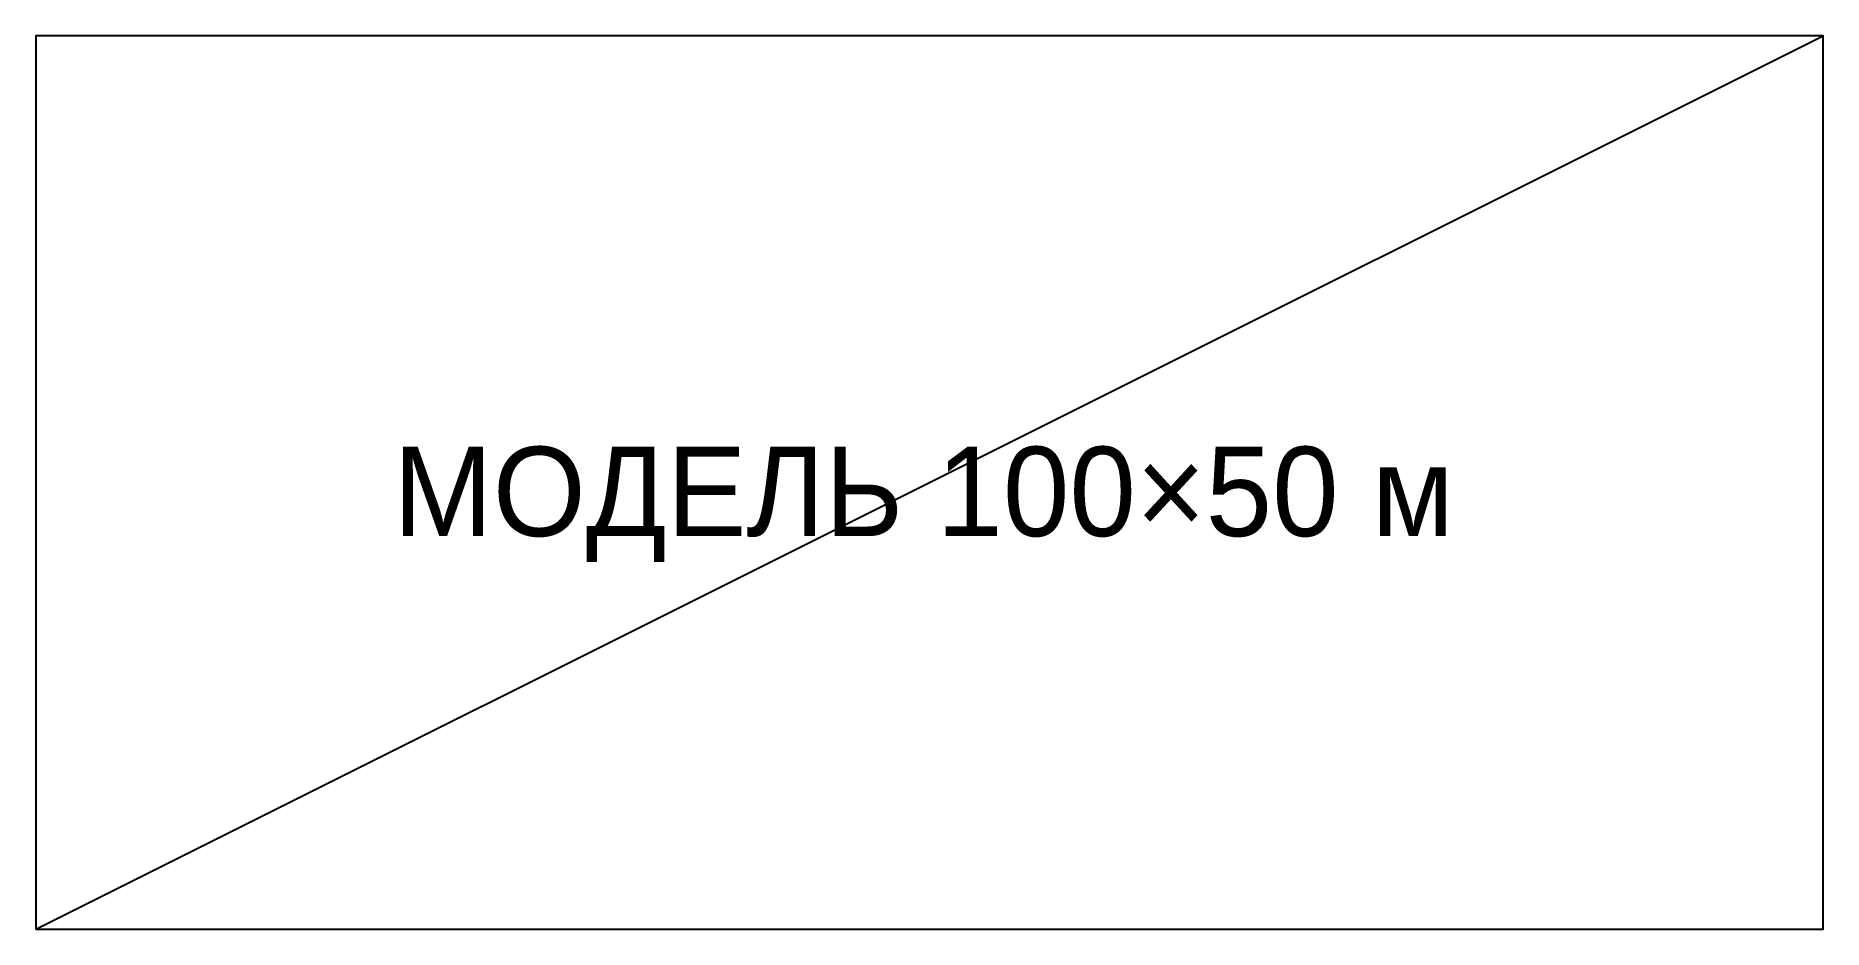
# Model space of a CAD drawing. Header units: metres. Extents: x 0 to 100, y 0 to 50.
import ezdxf

# ---------------------------------------------------------------- set-up
doc = ezdxf.new("R2010")
doc.units = ezdxf.units.M

msp = doc.modelspace()

# ---------------------------------------------------------------- linework, layer by layer
at = {"color": 1}
msp.add_line((0, 0), (100, 50), dxfattribs=at)
at = {"color": 3}
msp.add_lwpolyline([(0, 0), (100, 0), (100, 50), (0, 50)], close=True, dxfattribs=at)

# ---------------------------------------------------------------- texts
msp.add_text('МОДЕЛЬ 100×50 м', height=5).set_placement((20, 22))

doc.saveas('drawing.dxf')
